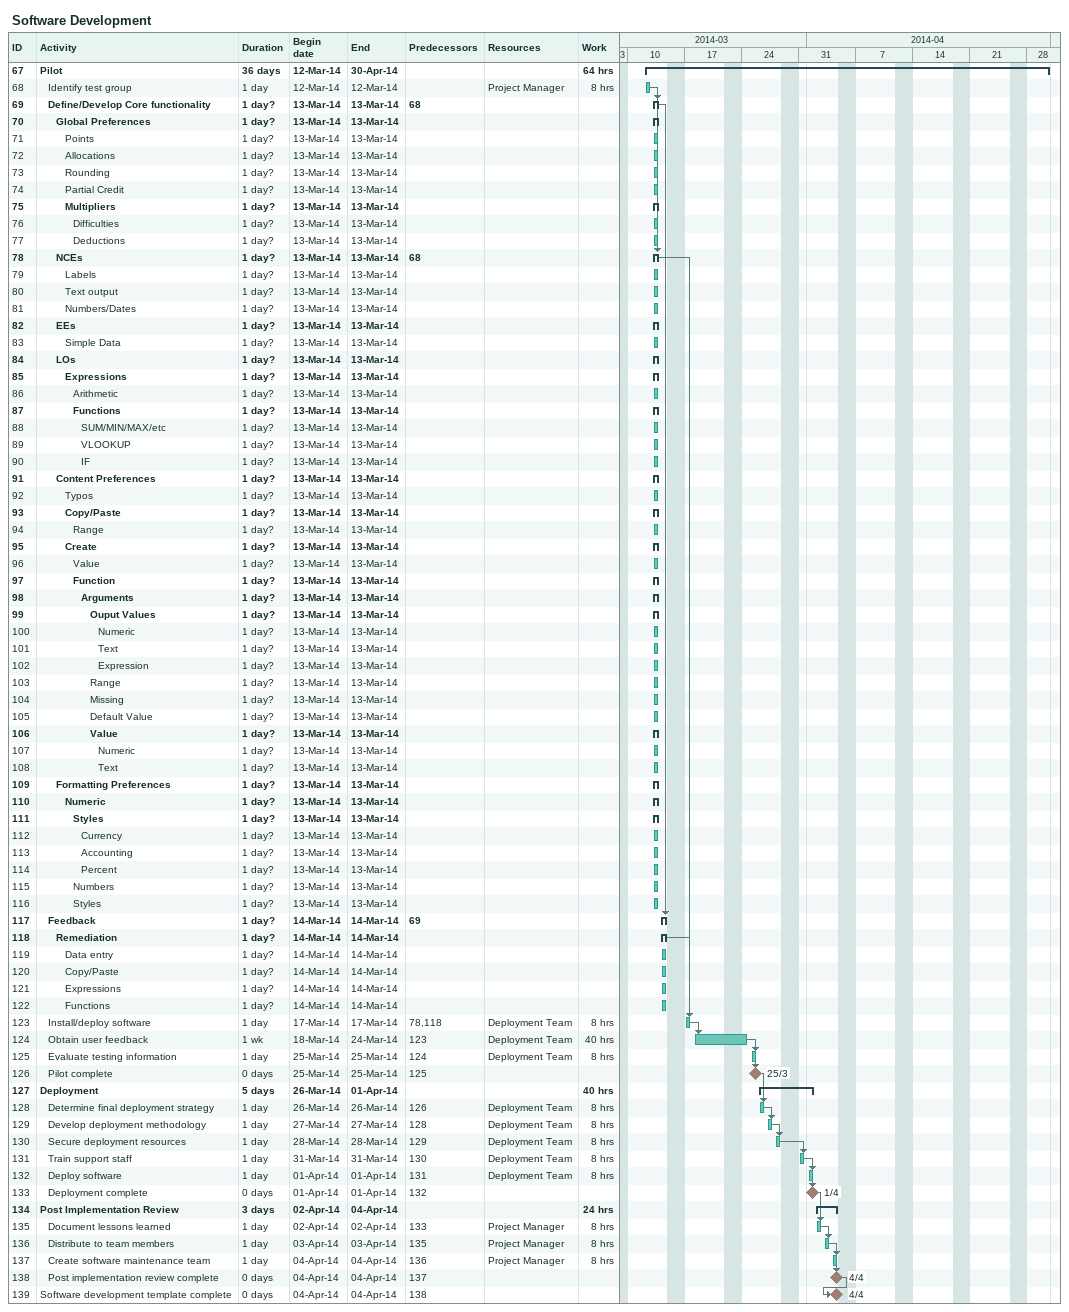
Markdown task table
Software Development

| ID | Level | Task | Duration | Start | Finish | Predecessors | Resources | Work (h) |
|---|---|---|---|---|---|---|---|---|
| 67 | 1 | **Pilot** | 36d | 2014-03-12 | 2014-04-30 |  |  | 64 |
| 68 | 2 | Identify test group | 1d | 2014-03-12 | 2014-03-12 |  | Project Manager | 8 |
| 69 | 2 | **Define/Develop Core functionality** | 1d? | 2014-03-13 | 2014-03-13 | 68 |  |  |
| 70 | 3 | **Global Preferences** | 1d? | 2014-03-13 | 2014-03-13 |  |  |  |
| 71 | 4 | Points | 1d? | 2014-03-13 | 2014-03-13 |  |  |  |
| 72 | 4 | Allocations | 1d? | 2014-03-13 | 2014-03-13 |  |  |  |
| 73 | 4 | Rounding | 1d? | 2014-03-13 | 2014-03-13 |  |  |  |
| 74 | 4 | Partial Credit | 1d? | 2014-03-13 | 2014-03-13 |  |  |  |
| 75 | 4 | **Multipliers** | 1d? | 2014-03-13 | 2014-03-13 |  |  |  |
| 76 | 5 | Difficulties | 1d? | 2014-03-13 | 2014-03-13 |  |  |  |
| 77 | 5 | Deductions | 1d? | 2014-03-13 | 2014-03-13 |  |  |  |
| 78 | 3 | **NCEs** | 1d? | 2014-03-13 | 2014-03-13 | 68 |  |  |
| 79 | 4 | Labels | 1d? | 2014-03-13 | 2014-03-13 |  |  |  |
| 80 | 4 | Text output | 1d? | 2014-03-13 | 2014-03-13 |  |  |  |
| 81 | 4 | Numbers/Dates | 1d? | 2014-03-13 | 2014-03-13 |  |  |  |
| 82 | 3 | **EEs** | 1d? | 2014-03-13 | 2014-03-13 |  |  |  |
| 83 | 4 | Simple Data | 1d? | 2014-03-13 | 2014-03-13 |  |  |  |
| 84 | 3 | **LOs** | 1d? | 2014-03-13 | 2014-03-13 |  |  |  |
| 85 | 4 | **Expressions** | 1d? | 2014-03-13 | 2014-03-13 |  |  |  |
| 86 | 5 | Arithmetic | 1d? | 2014-03-13 | 2014-03-13 |  |  |  |
| 87 | 5 | **Functions** | 1d? | 2014-03-13 | 2014-03-13 |  |  |  |
| 88 | 6 | SUM/MIN/MAX/etc | 1d? | 2014-03-13 | 2014-03-13 |  |  |  |
| 89 | 6 | VLOOKUP | 1d? | 2014-03-13 | 2014-03-13 |  |  |  |
| 90 | 6 | IF | 1d? | 2014-03-13 | 2014-03-13 |  |  |  |
| 91 | 3 | **Content Preferences** | 1d? | 2014-03-13 | 2014-03-13 |  |  |  |
| 92 | 4 | Typos | 1d? | 2014-03-13 | 2014-03-13 |  |  |  |
| 93 | 4 | **Copy/Paste** | 1d? | 2014-03-13 | 2014-03-13 |  |  |  |
| 94 | 5 | Range | 1d? | 2014-03-13 | 2014-03-13 |  |  |  |
| 95 | 4 | **Create** | 1d? | 2014-03-13 | 2014-03-13 |  |  |  |
| 96 | 5 | Value | 1d? | 2014-03-13 | 2014-03-13 |  |  |  |
| 97 | 5 | **Function** | 1d? | 2014-03-13 | 2014-03-13 |  |  |  |
| 98 | 6 | **Arguments** | 1d? | 2014-03-13 | 2014-03-13 |  |  |  |
| 99 | 7 | **Ouput Values** | 1d? | 2014-03-13 | 2014-03-13 |  |  |  |
| 100 | 8 | Numeric | 1d? | 2014-03-13 | 2014-03-13 |  |  |  |
| 101 | 8 | Text | 1d? | 2014-03-13 | 2014-03-13 |  |  |  |
| 102 | 8 | Expression | 1d? | 2014-03-13 | 2014-03-13 |  |  |  |
| 103 | 7 | Range | 1d? | 2014-03-13 | 2014-03-13 |  |  |  |
| 104 | 7 | Missing | 1d? | 2014-03-13 | 2014-03-13 |  |  |  |
| 105 | 7 | Default Value | 1d? | 2014-03-13 | 2014-03-13 |  |  |  |
| 106 | 7 | **Value** | 1d? | 2014-03-13 | 2014-03-13 |  |  |  |
| 107 | 8 | Numeric | 1d? | 2014-03-13 | 2014-03-13 |  |  |  |
| 108 | 8 | Text | 1d? | 2014-03-13 | 2014-03-13 |  |  |  |
| 109 | 3 | **Formatting Preferences** | 1d? | 2014-03-13 | 2014-03-13 |  |  |  |
| 110 | 4 | **Numeric** | 1d? | 2014-03-13 | 2014-03-13 |  |  |  |
| 111 | 5 | **Styles** | 1d? | 2014-03-13 | 2014-03-13 |  |  |  |
| 112 | 6 | Currency | 1d? | 2014-03-13 | 2014-03-13 |  |  |  |
| 113 | 6 | Accounting | 1d? | 2014-03-13 | 2014-03-13 |  |  |  |
| 114 | 6 | Percent | 1d? | 2014-03-13 | 2014-03-13 |  |  |  |
| 115 | 5 | Numbers | 1d? | 2014-03-13 | 2014-03-13 |  |  |  |
| 116 | 5 | Styles | 1d? | 2014-03-13 | 2014-03-13 |  |  |  |
| 117 | 2 | **Feedback** | 1d? | 2014-03-14 | 2014-03-14 | 69 |  |  |
| 118 | 3 | **Remediation** | 1d? | 2014-03-14 | 2014-03-14 |  |  |  |
| 119 | 4 | Data entry | 1d? | 2014-03-14 | 2014-03-14 |  |  |  |
| 120 | 4 | Copy/Paste | 1d? | 2014-03-14 | 2014-03-14 |  |  |  |
| 121 | 4 | Expressions | 1d? | 2014-03-14 | 2014-03-14 |  |  |  |
| 122 | 4 | Functions | 1d? | 2014-03-14 | 2014-03-14 |  |  |  |
| 123 | 2 | Install/deploy software | 1d | 2014-03-17 | 2014-03-17 | 78, 118 | Deployment Team | 8 |
| 124 | 2 | Obtain user feedback | 1w | 2014-03-18 | 2014-03-24 | 123 | Deployment Team | 40 |
| 125 | 2 | Evaluate testing information | 1d | 2014-03-25 | 2014-03-25 | 124 | Deployment Team | 8 |
| 126 | 2 | Pilot complete | 0d | 2014-03-25 | 2014-03-25 | 125 |  |  |
| 127 | 1 | **Deployment** | 5d | 2014-03-26 | 2014-04-01 |  |  | 40 |
| 128 | 2 | Determine final deployment strategy | 1d | 2014-03-26 | 2014-03-26 | 126 | Deployment Team | 8 |
| 129 | 2 | Develop deployment methodology | 1d | 2014-03-27 | 2014-03-27 | 128 | Deployment Team | 8 |
| 130 | 2 | Secure deployment resources | 1d | 2014-03-28 | 2014-03-28 | 129 | Deployment Team | 8 |
| 131 | 2 | Train support staff | 1d | 2014-03-31 | 2014-03-31 | 130 | Deployment Team | 8 |
| 132 | 2 | Deploy software | 1d | 2014-04-01 | 2014-04-01 | 131 | Deployment Team | 8 |
| 133 | 2 | Deployment complete | 0d | 2014-04-01 | 2014-04-01 | 132 |  |  |
| 134 | 1 | **Post Implementation Review** | 3d | 2014-04-02 | 2014-04-04 |  |  | 24 |
| 135 | 2 | Document lessons learned | 1d | 2014-04-02 | 2014-04-02 | 133 | Project Manager | 8 |
| 136 | 2 | Distribute to team members | 1d | 2014-04-03 | 2014-04-03 | 135 | Project Manager | 8 |
| 137 | 2 | Create software maintenance team | 1d | 2014-04-04 | 2014-04-04 | 136 | Project Manager | 8 |
| 138 | 2 | Post implementation review complete | 0d | 2014-04-04 | 2014-04-04 | 137 |  |  |
| 139 | 1 | Software development template complete | 0d | 2014-04-04 | 2014-04-04 | 138 |  |  |
